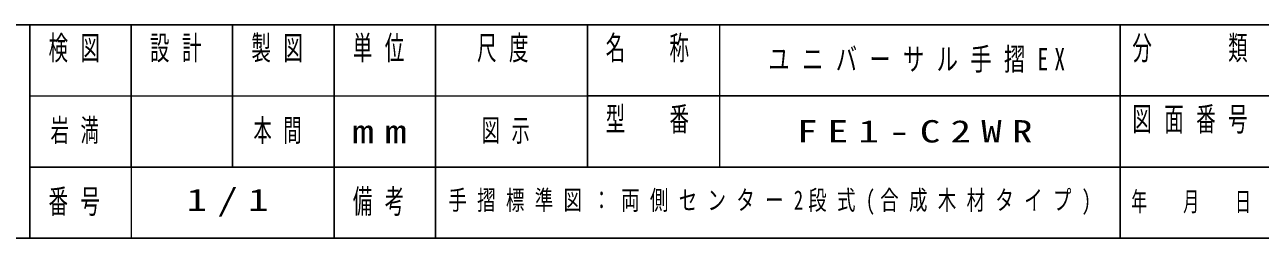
# Model space of a CAD drawing. Units: millimetres on the paper, scale 1:20. Extents: x -365 to 0, y 0 to 257.
# Drawn here: x -238 to -116.2, y 0 to 21 of the extents above; entities that cross this region are included whole.
import ezdxf

# ---------------------------------------------------------------- set-up
doc = ezdxf.new("R2010")
doc.units = ezdxf.units.MM
doc.layers.add('99', color=7, linetype='Continuous')
doc.layers.add('NAKAMURA図枠', color=7, linetype='Continuous', lineweight=13)
doc.styles.add('ＭＳ ゴシック', font='')
doc.styles.get('ＭＳ ゴシック').set_extended_font_data('MS Gothic')

msp = doc.modelspace()

# ---------------------------------------------------------------- linework, layer by layer
at = {"layer": 'NAKAMURA図枠', "color": 20, "lineweight": 25}
for p, q in [((-365, 21), (0, 21)), ((-365, 0), (0, 0))]:
    msp.add_line(p, q, dxfattribs=at)
at = {"layer": 'NAKAMURA図枠', "color": 3, "lineweight": 25}
for p, q in [((-237.5, 21), (-237.5, 0)), ((-227.5, 21), (-227.5, 7)), ((-217.5, 21), (-217.5, 7)), ((-207.5, 21), (-207.5, 0)), ((-197.5, 21), (-197.5, 7)), ((-182.5, 21), (-182.5, 7)), ((-130, 21), (-130, 0)), ((-182.5, 14), (-70, 14)), ((-237.5, 7), (0, 7)), ((-197.5, 7), (-197.5, 0))]:
    msp.add_line(p, q, dxfattribs=at)
at = {"layer": 'NAKAMURA図枠'}
for p, q in [((-169.5, 21), (-169.5, 7)), ((-237.5, 14), (-182.5, 14)), ((-227.5, 7), (-227.5, 0))]:
    msp.add_line(p, q, dxfattribs=at)

# ---------------------------------------------------------------- texts
at = {"layer": '99', "attachment_point": 5, "style": 'ＭＳ ゴシック'}
for s, insert, char_height in [('\\T1.58;\\W0.7;ユニバーサル手摺EX', (-149.75, 17.5), 2.199), ('\\T1.64;\\W0.6;岩満', (-232.5, 10.5), 2.199), ('\\T1.64;\\W0.6;本間', (-212.5, 10.5), 2.199), ('\\T1.64;\\W0.6;図示', (-190, 10.5), 2.199), ('\\T1.5;\\W1.35;FE1-C2WR', (-149.75, 10.5), 2.199), ('\\T1.5;\\W1.35;1/1', (-217.5, 3.5), 2.199), ('\\T1.56;\\W0.7;手摺標準図：両側センター2段式(合成木材タイプ)', (-164.3, 3.5), 1.906)]:
    msp.add_mtext(s, dxfattribs=dict(at, insert=insert, char_height=char_height))
at = {"layer": 'NAKAMURA図枠', "style": 'ＭＳ ゴシック'}
for s, insert, char_height, attachment_point in [('\\T1.64;\\W0.6;検図', (-232.5, 19.9), 2.346, 2), ('\\T1.64;\\W0.6;設計', (-222.5, 19.9), 2.346, 2), ('\\T1.64;\\W0.6;製図', (-212.5, 19.9), 2.346, 2), ('\\T1.64;\\W0.6;単位', (-202.5, 19.9), 2.346, 2), ('\\T1.64;\\W0.6;尺度', (-190.25, 19.9), 2.346, 2), ('\\T1.64;\\W0.6;名\u3000称', (-176, 19.9), 2.346, 2), ('\\T1.64;\\W0.6;分\u3000\u3000類', (-122.5, 19.9), 2.346, 2), ('\\T1.64;\\W0.6;型\u3000番', (-176, 12.9), 2.346, 2), ('\\T1.64;\\W0.6;図面番号', (-122.5, 12.9), 2.346, 2), ('\\T1.5;\\W1.35;mm', (-202.5, 10.5), 2.346, 5), ('\\T1.64;\\W0.6;番号', (-232.5, 3.5), 2.346, 5), ('\\T1.64;\\W0.6;備考', (-202.5, 3.5), 2.346, 5), ('\\T1.64;\\W0.6;年\u3000月\u3000日', (-122.5, 3.5), 1.906, 5)]:
    msp.add_mtext(s, dxfattribs=dict(at, insert=insert, char_height=char_height, attachment_point=attachment_point))

doc.saveas('drawing.dxf')
